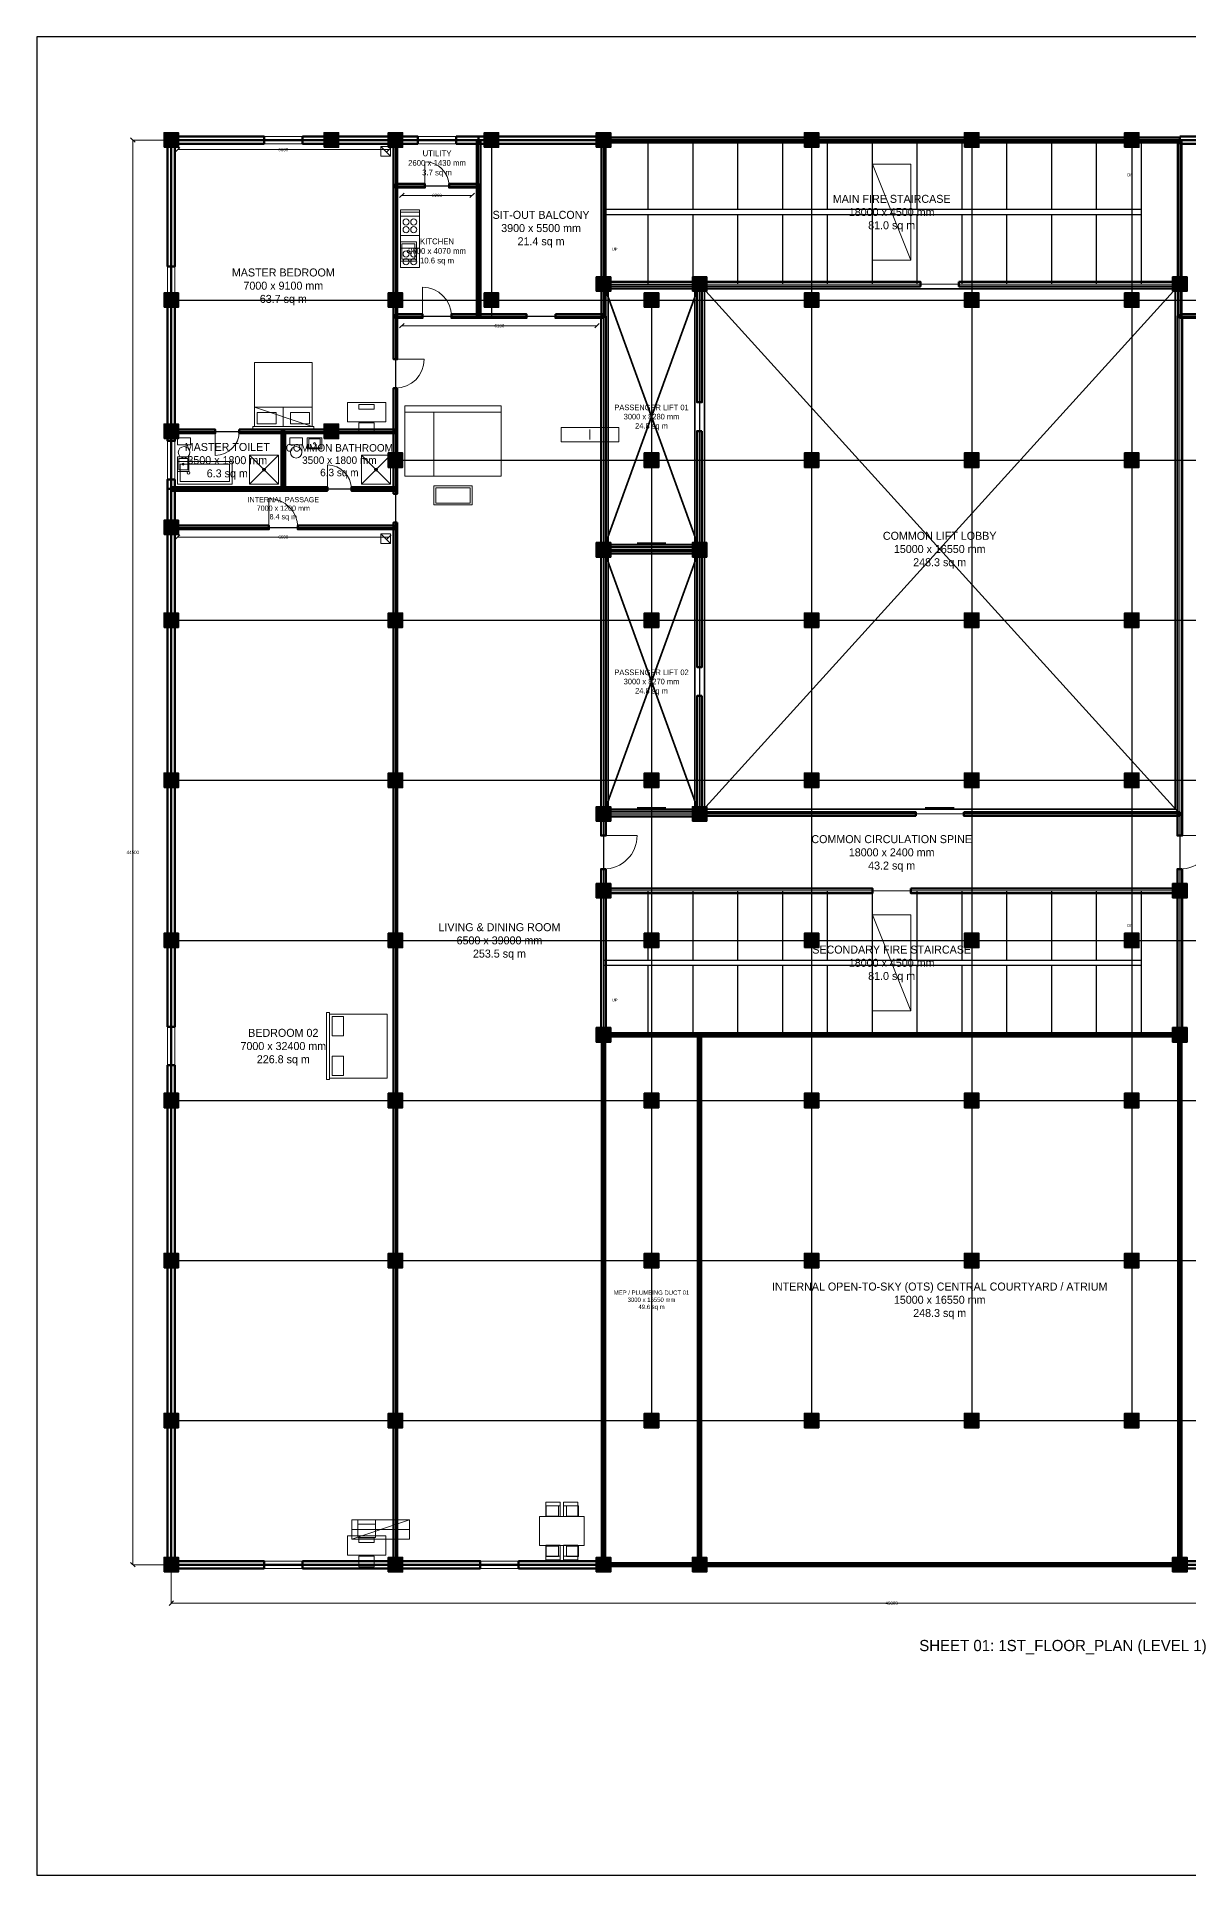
# Model space of a CAD drawing. Header units: millimetres. Extents: x -4200 to 54155, y -9700 to 47725.
# Drawn here: x -4200 to 31762, y -9700 to 47725 of the extents above; entities that cross this region are included whole.
import ezdxf
from ezdxf.enums import TextEntityAlignment as Align

# ---------------------------------------------------------------- set-up
doc = ezdxf.new("R2010")
doc.units = ezdxf.units.MM
for name, color, linetype, lineweight in [('A-ANNO', 7, 'Continuous', 25), ('A-ANNO-TEXT', 7, 'Continuous', 18), ('A-DIMS', 2, 'Continuous', 18), ('A-DOOR', 4, 'Continuous', 18), ('A-FURN', 8, 'Continuous', 13), ('A-GLAZ', 140, 'Continuous', 13), ('A-HATCH', 8, 'Continuous', 9), ('A-LIFT', 30, 'Continuous', 35), ('A-ROOM-NAME', 7, 'Continuous', 20), ('A-STAIR', 6, 'Continuous', 25), ('A-WALL', 3, 'Continuous', 50), ('A-WALL-EXT', 3, 'Continuous', 50), ('A-WIND', 5, 'Continuous', 18), ('S-BEAM', 6, 'Continuous', 25), ('S-COLS', 1, 'Continuous', 35)]:
    doc.layers.add(name, color=color, linetype=linetype, lineweight=lineweight)
doc.styles.add('ARGON_ANNOTATION', font='txt')
doc.dimstyles.get("Standard").update_dxf_attribs({"dimtxt": 0.18, "dimasz": 0.18, "dimexe": 1.25, "dimexo": 0.625, "dimtad": 1, "dimdsep": 46, "dimtxsty": 'Standard', "dimsah": 1, "dimcen": 0.09, "dimadec": 0, "dimazin": 0, "dimtfac": 1, "dimtofl": 0, "dimtmove": 0, "dimatfit": 3, "dimfxl": 1, "dimarcsym": 0})

# ---------------------------------------------------------------- blocks, each defined once
blk = doc.blocks.new('*D460')
at = {"layer": 'A-DIMS'}
for p, q in [((0, 0), (0, -1200)), ((45000, 0), (45000, -1200)), ((-70, -1270), (70, -1130)), ((44930, -1270), (45070, -1130)), ((0, -1200), (45000, -1200))]:
    blk.add_line(p, q, dxfattribs=at)
at = {"layer": 'A-DIMS', "style": 'ARGON_ANNOTATION'}
blk.add_text('45000', height=100, dxfattribs=at).set_placement((22500, -1200), align=Align.MIDDLE_CENTER)
blk = doc.blocks.new('*D470')
at = {"layer": 'A-DIMS'}
for p, q in [((-1130, 44430), (-1270, 44570)), ((-1200, 0), (-1200, 44500)), ((0, 44500), (-1200, 44500)), ((-1130, -70), (-1270, 70)), ((0, 0), (-1200, 0))]:
    blk.add_line(p, q, dxfattribs=at)
at = {"layer": 'A-DIMS', "style": 'ARGON_ANNOTATION'}
blk.add_text('44500', height=100, dxfattribs=at).set_placement((-1200, 22250), align=Align.MIDDLE_CENTER)
blk = doc.blocks.new('*D1036')
at = {"layer": 'A-DIMS'}
for p, q in [((7130, 42700), (7270, 42840)), ((7200, 42770), (9400, 42770)), ((7200, 42770), (7200, 42770)), ((9330, 42700), (9470, 42840)), ((9400, 42770), (9400, 42770))]:
    blk.add_line(p, q, dxfattribs=at)
at = {"layer": 'A-DIMS', "style": 'ARGON_ANNOTATION'}
blk.add_text('2200', height=100, dxfattribs=at).set_placement((8300, 42770), align=Align.MIDDLE_CENTER)
blk = doc.blocks.new('*D1046')
at = {"layer": 'A-DIMS'}
for p, q in [((7130, 38630), (7270, 38770)), ((7200, 38700), (13300, 38700)), ((7200, 38700), (7200, 38700)), ((13230, 38630), (13370, 38770)), ((13300, 38700), (13300, 38700))]:
    blk.add_line(p, q, dxfattribs=at)
at = {"layer": 'A-DIMS', "style": 'ARGON_ANNOTATION'}
blk.add_text('6100', height=100, dxfattribs=at).set_placement((10250, 38700), align=Align.MIDDLE_CENTER)
blk = doc.blocks.new('*D1056')
at = {"layer": 'A-DIMS'}
for p, q in [((130, 44130), (270, 44270)), ((6730, 44130), (6870, 44270)), ((200, 44200), (6800, 44200)), ((200, 44200), (200, 44200)), ((6800, 44200), (6800, 44200))]:
    blk.add_line(p, q, dxfattribs=at)
at = {"layer": 'A-DIMS', "style": 'ARGON_ANNOTATION'}
blk.add_text('6600', height=100, dxfattribs=at).set_placement((3500, 44200), align=Align.MIDDLE_CENTER)
blk = doc.blocks.new('*D1066')
at = {"layer": 'A-DIMS'}
for p, q in [((130, 32030), (270, 32170)), ((6730, 32030), (6870, 32170)), ((200, 32100), (6800, 32100)), ((200, 32100), (200, 32100)), ((6800, 32100), (6800, 32100))]:
    blk.add_line(p, q, dxfattribs=at)
at = {"layer": 'A-DIMS', "style": 'ARGON_ANNOTATION'}
blk.add_text('6600', height=100, dxfattribs=at).set_placement((3500, 32100), align=Align.MIDDLE_CENTER)

msp = doc.modelspace()

# ---------------------------------------------------------------- hatches: boundary and pattern name
at = {"layer": 'A-HATCH'}
for points in [[(-225, 44275), (225, 44275), (225, 44725), (-225, 44725)], [(4775, 44275), (5225, 44275), (5225, 44725), (4775, 44725)], [(6775, 44275), (7225, 44275), (7225, 44725), (6775, 44725)], [(9775, 44275), (10225, 44275), (10225, 44725), (9775, 44725)], [(13275, 44275), (13725, 44275), (13725, 44725), (13275, 44725)], [(19775, 44275), (20225, 44275), (20225, 44725), (19775, 44725)], [(24775, 44275), (25225, 44275), (25225, 44725), (24775, 44725)], [(29775, 44275), (30225, 44275), (30225, 44725), (29775, 44725)], [(13275, 39775), (13725, 39775), (13725, 40225), (13275, 40225)], [(16275, 39775), (16725, 39775), (16725, 40225), (16275, 40225)], [(31275, 39775), (31725, 39775), (31725, 40225), (31275, 40225)], [(-225, 39275), (225, 39275), (225, 39725), (-225, 39725)], [(6775, 39275), (7225, 39275), (7225, 39725), (6775, 39725)], [(9775, 39275), (10225, 39275), (10225, 39725), (9775, 39725)], [(14775, 39275), (15225, 39275), (15225, 39725), (14775, 39725)], [(19775, 39275), (20225, 39275), (20225, 39725), (19775, 39725)], [(24775, 39275), (25225, 39275), (25225, 39725), (24775, 39725)], [(29775, 39275), (30225, 39275), (30225, 39725), (29775, 39725)], [(-225, 35175), (225, 35175), (225, 35625), (-225, 35625)], [(4775, 35175), (5225, 35175), (5225, 35625), (4775, 35625)], [(6775, 34275), (7225, 34275), (7225, 34725), (6775, 34725)], [(14775, 34275), (15225, 34275), (15225, 34725), (14775, 34725)], [(19775, 34275), (20225, 34275), (20225, 34725), (19775, 34725)], [(24775, 34275), (25225, 34275), (25225, 34725), (24775, 34725)], [(29775, 34275), (30225, 34275), (30225, 34725), (29775, 34725)], [(-225, 32175), (225, 32175), (225, 32625), (-225, 32625)], [(13275, 31475), (13725, 31475), (13725, 31925), (13275, 31925)], [(16275, 31475), (16725, 31475), (16725, 31925), (16275, 31925)], [(-225, 29275), (225, 29275), (225, 29725), (-225, 29725)], [(6775, 29275), (7225, 29275), (7225, 29725), (6775, 29725)], [(14775, 29275), (15225, 29275), (15225, 29725), (14775, 29725)], [(19775, 29275), (20225, 29275), (20225, 29725), (19775, 29725)], [(24775, 29275), (25225, 29275), (25225, 29725), (24775, 29725)], [(29775, 29275), (30225, 29275), (30225, 29725), (29775, 29725)], [(-225, 24275), (225, 24275), (225, 24725), (-225, 24725)], [(6775, 24275), (7225, 24275), (7225, 24725), (6775, 24725)], [(14775, 24275), (15225, 24275), (15225, 24725), (14775, 24725)], [(19775, 24275), (20225, 24275), (20225, 24725), (19775, 24725)], [(24775, 24275), (25225, 24275), (25225, 24725), (24775, 24725)], [(29775, 24275), (30225, 24275), (30225, 24725), (29775, 24725)], [(13275, 23225), (13725, 23225), (13725, 23675), (13275, 23675)], [(16275, 23225), (16725, 23225), (16725, 23675), (16275, 23675)], [(13275, 20825), (13725, 20825), (13725, 21275), (13275, 21275)], [(31275, 20825), (31725, 20825), (31725, 21275), (31275, 21275)], [(-225, 19275), (225, 19275), (225, 19725), (-225, 19725)], [(6775, 19275), (7225, 19275), (7225, 19725), (6775, 19725)], [(14775, 19275), (15225, 19275), (15225, 19725), (14775, 19725)], [(19775, 19275), (20225, 19275), (20225, 19725), (19775, 19725)], [(24775, 19275), (25225, 19275), (25225, 19725), (24775, 19725)], [(29775, 19275), (30225, 19275), (30225, 19725), (29775, 19725)], [(13275, 16325), (13725, 16325), (13725, 16775), (13275, 16775)], [(31275, 16325), (31725, 16325), (31725, 16775), (31275, 16775)], [(-225, 14275), (225, 14275), (225, 14725), (-225, 14725)], [(6775, 14275), (7225, 14275), (7225, 14725), (6775, 14725)], [(14775, 14275), (15225, 14275), (15225, 14725), (14775, 14725)], [(19775, 14275), (20225, 14275), (20225, 14725), (19775, 14725)], [(24775, 14275), (25225, 14275), (25225, 14725), (24775, 14725)], [(29775, 14275), (30225, 14275), (30225, 14725), (29775, 14725)], [(-225, 9275), (225, 9275), (225, 9725), (-225, 9725)], [(6775, 9275), (7225, 9275), (7225, 9725), (6775, 9725)], [(14775, 9275), (15225, 9275), (15225, 9725), (14775, 9725)], [(19775, 9275), (20225, 9275), (20225, 9725), (19775, 9725)], [(24775, 9275), (25225, 9275), (25225, 9725), (24775, 9725)], [(29775, 9275), (30225, 9275), (30225, 9725), (29775, 9725)], [(-225, 4275), (225, 4275), (225, 4725), (-225, 4725)], [(6775, 4275), (7225, 4275), (7225, 4725), (6775, 4725)], [(14775, 4275), (15225, 4275), (15225, 4725), (14775, 4725)], [(19775, 4275), (20225, 4275), (20225, 4725), (19775, 4725)], [(24775, 4275), (25225, 4275), (25225, 4725), (24775, 4725)], [(29775, 4275), (30225, 4275), (30225, 4725), (29775, 4725)], [(-225, -225), (225, -225), (225, 225), (-225, 225)], [(6775, -225), (7225, -225), (7225, 225), (6775, 225)], [(13275, -225), (13725, -225), (13725, 225), (13275, 225)], [(16275, -225), (16725, -225), (16725, 225), (16275, 225)], [(31275, -225), (31725, -225), (31725, 225), (31275, 225)]]:
    msp.add_hatch(color=256, dxfattribs=at).paths.add_polyline_path(points, flags=0)

# ---------------------------------------------------------------- linework, layer by layer
at = {"layer": 'A-ANNO'}
msp.add_lwpolyline([(-4200, -9700), (48225, -9700), (48225, 47725), (-4200, 47725)], close=True, dxfattribs=at)
at = {"layer": 'A-DOOR'}
for p, q in [((7925, 43070), (7925, 43820)), ((7850, 39000), (7850, 39900)), ((7000, 37650), (7900, 37650)), ((1375, 35400), (1375, 34650)), ((4875, 33600), (4875, 34350)), ((3050, 32400), (3050, 33300)), ((13500, 22775), (14550, 22775)), ((31500, 22775), (32550, 22775))]:
    msp.add_line(p, q, dxfattribs=at)
for centre, radius, start, end in [((7925, 43070), 750, 0, 90), ((7850, 39000), 900, 0, 90), ((7000, 37650), 900, 270, 360), ((1375, 35400), 750, 270, 360), ((4875, 33600), 750, 0, 90), ((3050, 32400), 900, 0, 90), ((13500, 22775), 1050, 270, 360), ((31500, 22775), 1050, 270, 360)]:
    msp.add_arc(centre, radius, start, end, dxfattribs=at)
at = {"layer": 'A-FURN'}
for p, q in [((6545, 44300), (6845, 44000)), ((21900, 43750), (23100, 40750)), ((7155, 42250), (7755, 42250)), ((2600, 36155), (4400, 35555)), ((3500, 36155), (3500, 35555)), ((7300, 36000), (10300, 36000)), ((8200, 36000), (8200, 34000)), ((13075, 35457.5), (13075, 35142.5)), ((2445, 34655), (3345, 33755)), ((2445, 33755), (3345, 34655)), ((5945, 34655), (6845, 33755)), ((5945, 33755), (6845, 34655)), ((6545, 32200), (6845, 31900)), ((21900, 20300), (23100, 17300)), ((11700, 1837.5), (12150, 1837.5)), ((12250, 1837.5), (12700, 1837.5)), ((5645, 800), (7445, 1400)), ((5825, 1262.5), (6375, 1262.5)), ((5645, 1100), (7445, 1100)), ((12150, 267.5), (11700, 267.5)), ((12700, 267.5), (12250, 267.5))]:
    msp.add_line(p, q, dxfattribs=at)
for points in [[(6545, 44300), (6845, 44300), (6845, 44000), (6545, 44000)], [(21900, 43750), (23100, 43750), (23100, 40750), (21900, 40750)], [(7155, 42320), (7755, 42320), (7755, 40520), (7155, 40520)], [(7155, 42120), (7755, 42120), (7755, 41520), (7155, 41520)], [(7155, 41320), (7655, 41320), (7655, 40720), (7155, 40720)], [(7155, 41120), (7755, 41120), (7755, 40520), (7155, 40520)], [(7205, 41260), (7605, 41260), (7605, 40780), (7205, 40780)], [(4400, 35555), (2600, 35555), (2600, 37555), (4400, 37555)], [(5500, 36300), (6700, 36300), (6700, 35700), (5500, 35700)], [(5860, 36240), (6340, 36240), (6340, 36090), (5860, 36090)], [(7300, 36200), (10300, 36200), (10300, 34000), (7300, 34000)], [(2600, 36155), (4400, 36155), (4400, 35555), (2600, 35555)], [(3280, 35635), (2680, 35635), (2680, 35985), (3280, 35985)], [(4320, 35635), (3720, 35635), (3720, 35985), (4320, 35985)], [(5860, 35670), (6340, 35670), (6340, 35330), (5860, 35330)], [(200, 35200), (600, 35200), (600, 34980), (200, 34980)], [(4450, 35455), (2550, 35455), (2550, 35555), (4450, 35555)], [(3700, 35200), (4100, 35200), (4100, 34980), (3700, 34980)], [(4250, 35200), (4700, 35200), (4700, 34850), (4250, 34850)], [(4295, 35165), (4655, 35165), (4655, 34885), (4295, 34885)], [(13975, 35525), (13975, 35075), (12175, 35075), (12175, 35525)], [(200, 34600), (550, 34600), (550, 34150), (200, 34150)], [(200, 34455), (1900, 34455), (1900, 33755), (200, 33755)], [(235, 34555), (515, 34555), (515, 34195), (235, 34195)], [(2445, 34655), (3345, 34655), (3345, 33755), (2445, 33755)], [(5945, 34655), (6845, 34655), (6845, 33755), (5945, 33755)], [(280, 34375), (1820, 34375), (1820, 33835), (280, 33835)], [(8200, 33700), (9400, 33700), (9400, 33100), (8200, 33100)], [(8260, 33640), (9340, 33640), (9340, 33160), (8260, 33160)], [(6545, 32200), (6845, 32200), (6845, 31900), (6545, 31900)], [(21900, 20300), (23100, 20300), (23100, 17300), (21900, 17300)], [(4845, 15150), (4845, 17250), (4945, 17250), (4945, 15150)], [(4945, 15200), (4945, 17200), (6745, 17200), (6745, 15200)], [(5025, 16520), (5025, 17120), (5375, 17120), (5375, 16520)], [(5025, 15280), (5025, 15880), (5375, 15880), (5375, 15280)], [(11700, 1950), (12150, 1950), (12150, 1500), (11700, 1500)], [(11710, 1840), (12090, 1840), (12090, 1520), (11710, 1520)], [(12250, 1950), (12700, 1950), (12700, 1500), (12250, 1500)], [(12340, 1840), (12720, 1840), (12720, 1520), (12340, 1520)], [(5645, 800), (5645, 1400), (7445, 1400), (7445, 800)], [(5825, 1400), (6375, 1400), (6375, 850), (5825, 850)], [(11500, 1500), (12900, 1500), (12900, 600), (11500, 600)], [(5500, 900), (6700, 900), (6700, 300), (5500, 300)], [(5860, 840), (6340, 840), (6340, 690), (5860, 690)], [(12150, 155), (11700, 155), (11700, 605), (12150, 605)], [(11710, 580), (12090, 580), (12090, 260), (11710, 260)], [(12700, 155), (12250, 155), (12250, 605), (12700, 605)], [(12340, 580), (12720, 580), (12720, 260), (12340, 260)], [(5860, 270), (6340, 270), (6340, -70), (5860, -70)]]:
    msp.add_lwpolyline(points, close=True, dxfattribs=at)
for centre, radius in [((7335, 41940), 96), ((7575, 41940), 96), ((7335, 41700), 96), ((7575, 41700), 96), ((7335, 40940), 96), ((7335, 40700), 96), ((7405, 41020), 40), ((7575, 40940), 96), ((7575, 40700), 96), ((4475, 35025), 28), ((400, 34745), 180), ((3900, 34745), 180), ((375, 34375), 28), ((540, 34105), 45), ((2895, 34205), 50), ((6395, 34205), 50)]:
    msp.add_circle(centre, radius, dxfattribs=at)
at = {"layer": 'A-GLAZ'}
for p, q in [((2900, 44500), (4100, 44500)), ((7700, 44500), (8900, 44500)), ((0, 40550), (0, 39350)), ((0, 35100), (0, 33900)), ((0, 16800), (0, 15600)), ((2900, 0), (4100, 0)), ((9650, 0), (10850, 0))]:
    msp.add_line(p, q, dxfattribs=at)
at = {"layer": 'A-LIFT'}
for p, q in [((13500, 31720), (16500, 40000)), ((13500, 40000), (16500, 31720)), ((16500, 23450), (31500, 40000)), ((16500, 40000), (31500, 23450)), ((13500, 23450), (16500, 31720)), ((13500, 31720), (16500, 23450)), ((14550, 31910), (15450, 31910)), ((14550, 31870), (15450, 31870)), ((15000, 31850), (15000, 31930)), ((14550, 23640), (15450, 23640)), ((14550, 23600), (15450, 23600)), ((15000, 23580), (15000, 23660)), ((23550, 23640), (24450, 23640)), ((23550, 23600), (24450, 23600)), ((24000, 23580), (24000, 23660))]:
    msp.add_line(p, q, dxfattribs=at)
for points in [[(13650, 31870), (16350, 31870), (16350, 39850), (13650, 39850)], [(16650, 23600), (31350, 23600), (31350, 39850), (16650, 39850)], [(13650, 23600), (16350, 23600), (16350, 31570), (13650, 31570)]]:
    msp.add_lwpolyline(points, close=True, dxfattribs=at)
at = {"layer": 'A-ROOM-NAME'}
for points in [[(0, 44500), (7000, 44500), (7000, 35400), (0, 35400)], [(7000, 44500), (9600, 44500), (9600, 43070), (7000, 43070)], [(9600, 44500), (13500, 44500), (13500, 39000), (9600, 39000)], [(13500, 44500), (31500, 44500), (31500, 40000), (13500, 40000)], [(31500, 44500), (35400, 44500), (35400, 39000), (31500, 39000)], [(7000, 43070), (9600, 43070), (9600, 39000), (7000, 39000)], [(13500, 40000), (16500, 40000), (16500, 31720), (13500, 31720)], [(16500, 40000), (31500, 40000), (31500, 23450), (16500, 23450)], [(7000, 39000), (13500, 39000), (13500, 0), (7000, 0)], [(31500, 39000), (38000, 39000), (38000, 0), (31500, 0)], [(0, 35400), (3500, 35400), (3500, 33600), (0, 33600)], [(3500, 35400), (7000, 35400), (7000, 33600), (3500, 33600)], [(0, 33600), (7000, 33600), (7000, 32400), (0, 32400)], [(0, 32400), (7000, 32400), (7000, 0), (0, 0)], [(13500, 31720), (16500, 31720), (16500, 23450), (13500, 23450)], [(13500, 23450), (31500, 23450), (31500, 21050), (13500, 21050)], [(13500, 21050), (31500, 21050), (31500, 16550), (13500, 16550)], [(13500, 16550), (16500, 16550), (16500, 0), (13500, 0)], [(16500, 16550), (31500, 16550), (31500, 0), (16500, 0)]]:
    msp.add_lwpolyline(points, close=True, dxfattribs=at)
at = {"layer": 'A-STAIR'}
for p, q in [((14900, 42325), (14900, 44500)), ((16300, 42325), (16300, 44500)), ((17700, 42325), (17700, 44500)), ((19100, 42325), (19100, 44500)), ((20500, 42325), (20500, 44500)), ((21900, 42325), (21900, 44500)), ((23300, 42325), (23300, 44500)), ((24700, 42325), (24700, 44500)), ((26100, 42325), (26100, 44500)), ((27500, 42325), (27500, 44500)), ((28900, 42325), (28900, 44500)), ((30300, 40000), (30300, 44500)), ((14900, 40000), (14900, 42175)), ((16300, 40000), (16300, 42175)), ((17700, 40000), (17700, 42175)), ((19100, 40000), (19100, 42175)), ((20500, 40000), (20500, 42175)), ((21900, 40000), (21900, 42175)), ((23300, 40000), (23300, 42175)), ((24700, 40000), (24700, 42175)), ((26100, 40000), (26100, 42175)), ((27500, 40000), (27500, 42175)), ((28900, 40000), (28900, 42175)), ((14900, 18875), (14900, 21050)), ((16300, 18875), (16300, 21050)), ((17700, 18875), (17700, 21050)), ((19100, 18875), (19100, 21050)), ((20500, 18875), (20500, 21050)), ((21900, 18875), (21900, 21050)), ((23300, 18875), (23300, 21050)), ((24700, 18875), (24700, 21050)), ((26100, 18875), (26100, 21050)), ((27500, 18875), (27500, 21050)), ((28900, 18875), (28900, 21050)), ((30300, 16550), (30300, 21050)), ((14900, 16550), (14900, 18725)), ((16300, 16550), (16300, 18725)), ((17700, 16550), (17700, 18725)), ((19100, 16550), (19100, 18725)), ((20500, 16550), (20500, 18725)), ((21900, 16550), (21900, 18725)), ((23300, 16550), (23300, 18725)), ((24700, 16550), (24700, 18725)), ((26100, 16550), (26100, 18725)), ((27500, 16550), (27500, 18725)), ((28900, 16550), (28900, 18725))]:
    msp.add_line(p, q, dxfattribs=at)
for points in [[(13500, 42175), (30300, 42175), (30300, 42325), (13500, 42325)], [(13500, 18725), (30300, 18725), (30300, 18875), (13500, 18875)]]:
    msp.add_lwpolyline(points, close=True, dxfattribs=at)
at = {"layer": 'A-WALL'}
for points in [[(115, 44500), (115, 40550), (-115, 40550), (-115, 44500)], [(0, 44615), (2900, 44615), (2900, 44385), (0, 44385)], [(4100, 44615), (7000, 44615), (7000, 44385), (4100, 44385)], [(7057.5, 44500), (7057.5, 43070), (6942.5, 43070), (6942.5, 44500)], [(7000, 44615), (7700, 44615), (7700, 44385), (7000, 44385)], [(8900, 44615), (9600, 44615), (9600, 44385), (8900, 44385)], [(9657.5, 44500), (9657.5, 43070), (9542.5, 43070), (9542.5, 44500)], [(9600, 44615), (13500, 44615), (13500, 44385), (9600, 44385)], [(13557.5, 44500), (13557.5, 40000), (13442.5, 40000), (13442.5, 44500)], [(13500, 44575), (31500, 44575), (31500, 44425), (13500, 44425)], [(31557.5, 44500), (31557.5, 40000), (31442.5, 40000), (31442.5, 44500)], [(31500, 44615), (35400, 44615), (35400, 44385), (31500, 44385)], [(7057.5, 43070), (7057.5, 39000), (6942.5, 39000), (6942.5, 43070)], [(7000, 43127.5), (7925, 43127.5), (7925, 43012.5), (7000, 43012.5)], [(8675, 43127.5), (9600, 43127.5), (9600, 43012.5), (8675, 43012.5)], [(9657.5, 43070), (9657.5, 39000), (9542.5, 39000), (9542.5, 43070)], [(13557.5, 40000), (13557.5, 39000), (13442.5, 39000), (13442.5, 40000)], [(13500, 40075), (16500, 40075), (16500, 39925), (13500, 39925)], [(16575, 40000), (16575, 36310), (16425, 36310), (16425, 40000)], [(16500, 40075), (23400, 40075), (23400, 39925), (16500, 39925)], [(24600, 40075), (31500, 40075), (31500, 39925), (24600, 39925)], [(31557.5, 40000), (31557.5, 39000), (31442.5, 39000), (31442.5, 40000)], [(115, 39350), (115, 35400), (-115, 35400), (-115, 39350)], [(7000, 39057.5), (7850, 39057.5), (7850, 38942.5), (7000, 38942.5)], [(8750, 39057.5), (9600, 39057.5), (9600, 38942.5), (8750, 38942.5)], [(9600, 39057.5), (11100, 39057.5), (11100, 38942.5), (9600, 38942.5)], [(12000, 39057.5), (13500, 39057.5), (13500, 38942.5), (12000, 38942.5)], [(31500, 39057.5), (33000, 39057.5), (33000, 38942.5), (31500, 38942.5)], [(7057.5, 39000), (7057.5, 37650), (6942.5, 37650), (6942.5, 39000)], [(13575, 39000), (13575, 31720), (13425, 31720), (13425, 39000)], [(31575, 39000), (31575, 23450), (31425, 23450), (31425, 39000)], [(7057.5, 36750), (7057.5, 35400), (6942.5, 35400), (6942.5, 36750)], [(115, 35400), (115, 35100), (-115, 35100), (-115, 35400)], [(0, 35457.5), (1375, 35457.5), (1375, 35342.5), (0, 35342.5)], [(2125, 35457.5), (3500, 35457.5), (3500, 35342.5), (2125, 35342.5)], [(3557.5, 35400), (3557.5, 33600), (3442.5, 33600), (3442.5, 35400)], [(3500, 35457.5), (7000, 35457.5), (7000, 35342.5), (3500, 35342.5)], [(7057.5, 35400), (7057.5, 33600), (6942.5, 33600), (6942.5, 35400)], [(16575, 35410), (16575, 31720), (16425, 31720), (16425, 35410)], [(115, 33900), (115, 33600), (-115, 33600), (-115, 33900)], [(115, 33600), (115, 32400), (-115, 32400), (-115, 33600)], [(0, 33657.5), (3500, 33657.5), (3500, 33542.5), (0, 33542.5)], [(3500, 33657.5), (4875, 33657.5), (4875, 33542.5), (3500, 33542.5)], [(5625, 33657.5), (7000, 33657.5), (7000, 33542.5), (5625, 33542.5)], [(7057.5, 33600), (7057.5, 33450), (6942.5, 33450), (6942.5, 33600)], [(115, 32400), (115, 16800), (-115, 16800), (-115, 32400)], [(0, 32457.5), (3050, 32457.5), (3050, 32342.5), (0, 32342.5)], [(3950, 32457.5), (7000, 32457.5), (7000, 32342.5), (3950, 32342.5)], [(7057.5, 32550), (7057.5, 32400), (6942.5, 32400), (6942.5, 32550)], [(7057.5, 32400), (7057.5, 0), (6942.5, 0), (6942.5, 32400)], [(13575, 31720), (13575, 23450), (13425, 23450), (13425, 31720)], [(13500, 31795), (16500, 31795), (16500, 31645), (13500, 31645)], [(16575, 31720), (16575, 28035), (16425, 28035), (16425, 31720)], [(16575, 27135), (16575, 23450), (16425, 23450), (16425, 27135)], [(13575, 23450), (13575, 22775), (13425, 22775), (13425, 23450)], [(13500, 23525), (16500, 23525), (16500, 23375), (13500, 23375)], [(16500, 23507.5), (23250, 23507.5), (23250, 23392.5), (16500, 23392.5)], [(24750, 23507.5), (31500, 23507.5), (31500, 23392.5), (24750, 23392.5)], [(31575, 23450), (31575, 22775), (31425, 22775), (31425, 23450)], [(13575, 21725), (13575, 21050), (13425, 21050), (13425, 21725)], [(31575, 21725), (31575, 21050), (31425, 21050), (31425, 21725)], [(13575, 21050), (13575, 16550), (13425, 16550), (13425, 21050)], [(13500, 21125), (21900, 21125), (21900, 20975), (13500, 20975)], [(23100, 21125), (31500, 21125), (31500, 20975), (23100, 20975)], [(31575, 21050), (31575, 16550), (31425, 16550), (31425, 21050)], [(13550, 16550), (13550, 0), (13450, 0), (13450, 16550)], [(13500, 16600), (16500, 16600), (16500, 16500), (13500, 16500)], [(16550, 16550), (16550, 0), (16450, 0), (16450, 16550)], [(16500, 16600), (31500, 16600), (31500, 16500), (16500, 16500)], [(31550, 16550), (31550, 0), (31450, 0), (31450, 16550)], [(115, 15600), (115, 0), (-115, 0), (-115, 15600)], [(0, 115), (2900, 115), (2900, -115), (0, -115)], [(4100, 115), (7000, 115), (7000, -115), (4100, -115)], [(7000, 115), (9650, 115), (9650, -115), (7000, -115)], [(10850, 115), (13500, 115), (13500, -115), (10850, -115)], [(13500, 50), (16500, 50), (16500, -50), (13500, -50)], [(16500, 50), (31500, 50), (31500, -50), (16500, -50)], [(31500, 115), (34150, 115), (34150, -115), (31500, -115)]]:
    msp.add_lwpolyline(points, close=True, dxfattribs=at)
at = {"layer": 'A-WALL-EXT'}
msp.add_lwpolyline([(0, 44500), (45000, 44500), (45000, 0), (0, 0)], close=True, dxfattribs=at)
at = {"layer": 'A-WIND'}
for p, q in [((2900, 44615), (4100, 44615)), ((2900, 44615), (2900, 44385)), ((2900, 44385), (4100, 44385)), ((4100, 44615), (4100, 44385)), ((7700, 44615), (8900, 44615)), ((7700, 44615), (7700, 44385)), ((7700, 44385), (8900, 44385)), ((8900, 44615), (8900, 44385)), ((-115, 40550), (-115, 39350)), ((115, 40550), (-115, 40550)), ((115, 40550), (115, 39350)), ((115, 39350), (-115, 39350)), ((-115, 35100), (-115, 33900)), ((115, 35100), (-115, 35100)), ((115, 35100), (115, 33900)), ((115, 33900), (-115, 33900)), ((-115, 16800), (-115, 15600)), ((115, 16800), (-115, 16800)), ((115, 16800), (115, 15600)), ((115, 15600), (-115, 15600)), ((2900, 115), (4100, 115)), ((2900, 115), (2900, -115)), ((4100, 115), (4100, -115)), ((9650, 115), (10850, 115)), ((9650, 115), (9650, -115)), ((10850, 115), (10850, -115)), ((2900, -115), (4100, -115)), ((9650, -115), (10850, -115))]:
    msp.add_line(p, q, dxfattribs=at)
at = {"layer": 'S-BEAM'}
for p, q in [((0, 44500), (0, 39500)), ((0, 44500), (5000, 44500)), ((5000, 44500), (7000, 44500)), ((7000, 44500), (7000, 39500)), ((7000, 44500), (10000, 44500)), ((10000, 44500), (10000, 39500)), ((10000, 44500), (13500, 44500)), ((10000, 44500), (10000, 39000)), ((13500, 44500), (13500, 40000)), ((13500, 44500), (20000, 44500)), ((13500, 44500), (13500, 39000)), ((20000, 44500), (20000, 39500)), ((20000, 44500), (25000, 44500)), ((25000, 44500), (25000, 39500)), ((25000, 44500), (30000, 44500)), ((30000, 44500), (30000, 39500)), ((30000, 44500), (35000, 44500)), ((31500, 44500), (31500, 40000)), ((7000, 43070), (9600, 43070)), ((7000, 43070), (7000, 39000)), ((9600, 43070), (9600, 39000)), ((13500, 40000), (13500, 31700)), ((13500, 40000), (16500, 40000)), ((16500, 40000), (16500, 31700)), ((0, 39500), (0, 35400)), ((0, 39500), (7000, 39500)), ((7000, 39500), (7000, 34500)), ((7000, 39500), (10000, 39500)), ((10000, 39500), (15000, 39500)), ((15000, 39500), (15000, 34500)), ((15000, 39500), (20000, 39500)), ((20000, 39500), (20000, 34500)), ((20000, 39500), (25000, 39500)), ((25000, 39500), (25000, 34500)), ((25000, 39500), (30000, 39500)), ((30000, 39500), (30000, 34500)), ((30000, 39500), (35000, 39500)), ((7000, 39000), (9600, 39000)), ((7000, 39000), (7000, 35400)), ((9600, 39000), (13500, 39000)), ((13500, 39000), (13500, 31720)), ((31500, 39000), (35400, 39000)), ((0, 35400), (0, 32400)), ((0, 35400), (5000, 35400)), ((0, 35400), (3500, 35400)), ((3500, 35400), (7000, 35400)), ((3500, 35400), (3500, 33600)), ((7000, 35400), (7000, 33600)), ((7000, 34500), (7000, 29500)), ((7000, 34500), (15000, 34500)), ((15000, 34500), (15000, 29500)), ((15000, 34500), (20000, 34500)), ((20000, 34500), (20000, 29500)), ((20000, 34500), (25000, 34500)), ((25000, 34500), (25000, 29500)), ((25000, 34500), (30000, 34500)), ((30000, 34500), (30000, 29500)), ((30000, 34500), (38000, 34500)), ((0, 33600), (3500, 33600)), ((3500, 33600), (7000, 33600)), ((0, 32400), (0, 29500)), ((0, 32400), (7000, 32400)), ((13500, 31700), (13500, 23450)), ((13500, 31700), (16500, 31700)), ((16500, 31700), (16500, 23450)), ((0, 29500), (0, 24500)), ((0, 29500), (7000, 29500)), ((7000, 29500), (7000, 24500)), ((7000, 29500), (15000, 29500)), ((15000, 29500), (15000, 24500)), ((15000, 29500), (20000, 29500)), ((20000, 29500), (20000, 24500)), ((20000, 29500), (25000, 29500)), ((25000, 29500), (25000, 24500)), ((25000, 29500), (30000, 29500)), ((30000, 29500), (30000, 24500)), ((30000, 29500), (38000, 29500)), ((0, 24500), (0, 19500)), ((0, 24500), (7000, 24500)), ((7000, 24500), (7000, 19500)), ((7000, 24500), (15000, 24500)), ((15000, 24500), (15000, 19500)), ((15000, 24500), (20000, 24500)), ((20000, 24500), (20000, 19500)), ((20000, 24500), (25000, 24500)), ((25000, 24500), (25000, 19500)), ((25000, 24500), (30000, 24500)), ((30000, 24500), (30000, 19500)), ((30000, 24500), (38000, 24500)), ((13500, 23450), (13500, 21050)), ((13500, 23450), (16500, 23450)), ((31500, 23450), (31500, 21050)), ((13500, 21050), (13500, 16550)), ((31500, 21050), (31500, 16550)), ((0, 19500), (0, 14500)), ((0, 19500), (7000, 19500)), ((7000, 19500), (7000, 14500)), ((7000, 19500), (15000, 19500)), ((15000, 19500), (15000, 14500)), ((15000, 19500), (20000, 19500)), ((20000, 19500), (20000, 14500)), ((20000, 19500), (25000, 19500)), ((25000, 19500), (25000, 14500)), ((25000, 19500), (30000, 19500)), ((30000, 19500), (30000, 14500)), ((30000, 19500), (38000, 19500)), ((13500, 16550), (16500, 16550)), ((0, 14500), (0, 9500)), ((0, 14500), (7000, 14500)), ((7000, 14500), (7000, 9500)), ((7000, 14500), (15000, 14500)), ((15000, 14500), (15000, 9500)), ((15000, 14500), (20000, 14500)), ((20000, 14500), (20000, 9500)), ((20000, 14500), (25000, 14500)), ((25000, 14500), (25000, 9500)), ((25000, 14500), (30000, 14500)), ((30000, 14500), (30000, 9500)), ((30000, 14500), (38000, 14500)), ((0, 9500), (0, 4500)), ((0, 9500), (7000, 9500)), ((7000, 9500), (7000, 4500)), ((7000, 9500), (15000, 9500)), ((15000, 9500), (15000, 4500)), ((15000, 9500), (20000, 9500)), ((20000, 9500), (20000, 4500)), ((20000, 9500), (25000, 9500)), ((25000, 9500), (25000, 4500)), ((25000, 9500), (30000, 9500)), ((30000, 9500), (30000, 4500)), ((30000, 9500), (38000, 9500)), ((0, 4500), (0, 0)), ((0, 4500), (7000, 4500)), ((7000, 4500), (7000, 0)), ((7000, 4500), (15000, 4500)), ((15000, 4500), (20000, 4500)), ((20000, 4500), (25000, 4500)), ((25000, 4500), (30000, 4500)), ((30000, 4500), (38000, 4500)), ((0, 0), (7000, 0)), ((7000, 0), (13500, 0)), ((13500, 0), (16500, 0)), ((31500, 0), (38000, 0))]:
    msp.add_line(p, q, dxfattribs=at)
at = {"layer": 'S-COLS'}
for points in [[(-225, 44275), (225, 44275), (225, 44725), (-225, 44725)], [(4775, 44275), (5225, 44275), (5225, 44725), (4775, 44725)], [(6775, 44275), (7225, 44275), (7225, 44725), (6775, 44725)], [(9775, 44275), (10225, 44275), (10225, 44725), (9775, 44725)], [(13275, 44275), (13725, 44275), (13725, 44725), (13275, 44725)], [(19775, 44275), (20225, 44275), (20225, 44725), (19775, 44725)], [(24775, 44275), (25225, 44275), (25225, 44725), (24775, 44725)], [(29775, 44275), (30225, 44275), (30225, 44725), (29775, 44725)], [(13275, 39775), (13725, 39775), (13725, 40225), (13275, 40225)], [(16275, 39775), (16725, 39775), (16725, 40225), (16275, 40225)], [(31275, 39775), (31725, 39775), (31725, 40225), (31275, 40225)], [(-225, 39275), (225, 39275), (225, 39725), (-225, 39725)], [(6775, 39275), (7225, 39275), (7225, 39725), (6775, 39725)], [(9775, 39275), (10225, 39275), (10225, 39725), (9775, 39725)], [(14775, 39275), (15225, 39275), (15225, 39725), (14775, 39725)], [(19775, 39275), (20225, 39275), (20225, 39725), (19775, 39725)], [(24775, 39275), (25225, 39275), (25225, 39725), (24775, 39725)], [(29775, 39275), (30225, 39275), (30225, 39725), (29775, 39725)], [(-225, 35175), (225, 35175), (225, 35625), (-225, 35625)], [(4775, 35175), (5225, 35175), (5225, 35625), (4775, 35625)], [(6775, 34275), (7225, 34275), (7225, 34725), (6775, 34725)], [(14775, 34275), (15225, 34275), (15225, 34725), (14775, 34725)], [(19775, 34275), (20225, 34275), (20225, 34725), (19775, 34725)], [(24775, 34275), (25225, 34275), (25225, 34725), (24775, 34725)], [(29775, 34275), (30225, 34275), (30225, 34725), (29775, 34725)], [(-225, 32175), (225, 32175), (225, 32625), (-225, 32625)], [(13275, 31475), (13725, 31475), (13725, 31925), (13275, 31925)], [(16275, 31475), (16725, 31475), (16725, 31925), (16275, 31925)], [(-225, 29275), (225, 29275), (225, 29725), (-225, 29725)], [(6775, 29275), (7225, 29275), (7225, 29725), (6775, 29725)], [(14775, 29275), (15225, 29275), (15225, 29725), (14775, 29725)], [(19775, 29275), (20225, 29275), (20225, 29725), (19775, 29725)], [(24775, 29275), (25225, 29275), (25225, 29725), (24775, 29725)], [(29775, 29275), (30225, 29275), (30225, 29725), (29775, 29725)], [(-225, 24275), (225, 24275), (225, 24725), (-225, 24725)], [(6775, 24275), (7225, 24275), (7225, 24725), (6775, 24725)], [(14775, 24275), (15225, 24275), (15225, 24725), (14775, 24725)], [(19775, 24275), (20225, 24275), (20225, 24725), (19775, 24725)], [(24775, 24275), (25225, 24275), (25225, 24725), (24775, 24725)], [(29775, 24275), (30225, 24275), (30225, 24725), (29775, 24725)], [(13275, 23225), (13725, 23225), (13725, 23675), (13275, 23675)], [(16275, 23225), (16725, 23225), (16725, 23675), (16275, 23675)], [(13275, 20825), (13725, 20825), (13725, 21275), (13275, 21275)], [(31275, 20825), (31725, 20825), (31725, 21275), (31275, 21275)], [(-225, 19275), (225, 19275), (225, 19725), (-225, 19725)], [(6775, 19275), (7225, 19275), (7225, 19725), (6775, 19725)], [(14775, 19275), (15225, 19275), (15225, 19725), (14775, 19725)], [(19775, 19275), (20225, 19275), (20225, 19725), (19775, 19725)], [(24775, 19275), (25225, 19275), (25225, 19725), (24775, 19725)], [(29775, 19275), (30225, 19275), (30225, 19725), (29775, 19725)], [(13275, 16325), (13725, 16325), (13725, 16775), (13275, 16775)], [(31275, 16325), (31725, 16325), (31725, 16775), (31275, 16775)], [(-225, 14275), (225, 14275), (225, 14725), (-225, 14725)], [(6775, 14275), (7225, 14275), (7225, 14725), (6775, 14725)], [(14775, 14275), (15225, 14275), (15225, 14725), (14775, 14725)], [(19775, 14275), (20225, 14275), (20225, 14725), (19775, 14725)], [(24775, 14275), (25225, 14275), (25225, 14725), (24775, 14725)], [(29775, 14275), (30225, 14275), (30225, 14725), (29775, 14725)], [(-225, 9275), (225, 9275), (225, 9725), (-225, 9725)], [(6775, 9275), (7225, 9275), (7225, 9725), (6775, 9725)], [(14775, 9275), (15225, 9275), (15225, 9725), (14775, 9725)], [(19775, 9275), (20225, 9275), (20225, 9725), (19775, 9725)], [(24775, 9275), (25225, 9275), (25225, 9725), (24775, 9725)], [(29775, 9275), (30225, 9275), (30225, 9725), (29775, 9725)], [(-225, 4275), (225, 4275), (225, 4725), (-225, 4725)], [(6775, 4275), (7225, 4275), (7225, 4725), (6775, 4725)], [(14775, 4275), (15225, 4275), (15225, 4725), (14775, 4725)], [(19775, 4275), (20225, 4275), (20225, 4725), (19775, 4725)], [(24775, 4275), (25225, 4275), (25225, 4725), (24775, 4725)], [(29775, 4275), (30225, 4275), (30225, 4725), (29775, 4725)], [(-225, -225), (225, -225), (225, 225), (-225, 225)], [(6775, -225), (7225, -225), (7225, 225), (6775, 225)], [(13275, -225), (13725, -225), (13725, 225), (13275, 225)], [(16275, -225), (16725, -225), (16725, 225), (16275, 225)], [(31275, -225), (31725, -225), (31725, 225), (31275, 225)]]:
    msp.add_lwpolyline(points, close=True, dxfattribs=at)

# ---------------------------------------------------------------- texts
at = {"layer": 'A-ANNO-TEXT', "style": 'ARGON_ANNOTATION'}
for s, height, p in [('2600 x 1430 mm', 181.37755, (8300, 43785)), ('UTILITY', 181.3776, (8300, 44084.273)), ('3.7 sq m', 181.3776, (8300, 43485.727)), ('MAIN FIRE STAIRCASE', 250, (22500, 42662.5)), ('SIT-OUT BALCONY', 250, (11550, 42162.5)), ('18000 x 4500 mm', 250, (22500, 42250)), ('81.0 sq m', 250, (22500, 41837.5)), ('KITCHEN', 181.3776, (8300, 41334.273)), ('3900 x 5500 mm', 250, (11550, 41750)), ('21.4 sq m', 250, (11550, 41337.5)), ('2600 x 4070 mm', 181.37755, (8300, 41035)), ('10.6 sq m', 181.3776, (8300, 40735.727)), ('MASTER BEDROOM', 250, (3500, 40362.5)), ('7000 x 9100 mm', 250, (3500, 39950)), ('63.7 sq m', 250, (3500, 39537.5)), ('PASSENGER LIFT 01', 174.57983, (15000, 36148.057)), ('3000 x 8280 mm', 174.57983, (15000, 35860)), ('24.8 sq m', 174.5798, (15000, 35571.943)), ('MASTER TOILET', 250, (1750, 34912.5)), ('3500 x 1800 mm', 250, (1750, 34500)), ('COMMON BATHROOM', 233.57143, (5250, 34885.393)), ('3500 x 1800 mm', 233.57143, (5250, 34500)), ('6.3 sq m', 250, (1750, 34087.5)), ('6.3 sq m', 233.5714, (5250, 34114.607)), ('INTERNAL PASSAGE', 161.66667, (3500, 33266.75)), ('7000 x 1200 mm', 161.66667, (3500, 33000)), ('8.4 sq m', 161.6667, (3500, 32733.25)), ('COMMON LIFT LOBBY', 250, (24000, 32137.5)), ('15000 x 16550 mm', 250, (24000, 31725)), ('248.3 sq m', 250, (24000, 31312.5)), ('PASSENGER LIFT 02', 174.57983, (15000, 27873.057)), ('3000 x 8270 mm', 174.57983, (15000, 27585)), ('24.8 sq m', 174.5798, (15000, 27296.943)), ('COMMON CIRCULATION SPINE', 250, (22500, 22662.5)), ('18000 x 2400 mm', 250, (22500, 22250)), ('43.2 sq m', 250, (22500, 21837.5)), ('LIVING & DINING ROOM', 250, (10250, 19912.5)), ('6500 x 39000 mm', 250, (10250, 19500)), ('253.5 sq m', 250, (10250, 19087.5)), ('SECONDARY FIRE STAIRCASE', 250, (22500, 19212.5)), ('18000 x 4500 mm', 250, (22500, 18800)), ('81.0 sq m', 250, (22500, 18387.5)), ('BEDROOM 02', 250, (3500, 16612.5)), ('7000 x 32400 mm', 250, (3500, 16200)), ('226.8 sq m', 250, (3500, 15787.5)), ('INTERNAL OPEN-TO-SKY (OTS) CENTRAL COURTYARD / ATRIUM', 250, (24000, 8687.5)), ('MEP / PLUMBING DUCT 01', 134.9026, (15000, 8497.589)), ('3000 x 16550 mm', 134.9026, (15000, 8275)), ('49.6 sq m', 134.9026, (15000, 8052.411)), ('15000 x 16550 mm', 250, (24000, 8275)), ('248.3 sq m', 250, (24000, 7862.5))]:
    msp.add_text(s, height=height, dxfattribs=at).set_placement(p, align=Align.MIDDLE_CENTER)
msp.add_text('SHEET 01: 1ST_FLOOR_PLAN (LEVEL 1)', height=350, dxfattribs=at).set_placement((23362.5, -2700))
at = {"layer": 'A-STAIR', "style": 'ARGON_ANNOTATION'}
for s, p in [('DN', (29950, 43412.5)), ('UP', (13850, 41087.5)), ('DN', (29950, 19962.5)), ('UP', (13850, 17637.5))]:
    msp.add_text(s, height=90, dxfattribs=at).set_placement(p, align=Align.MIDDLE_CENTER)

# ---------------------------------------------------------------- dimensions: what is measured, and where the dimension line sits
at = {"layer": 'A-DIMS'}
for base, p1, p2, angle, text, picture, middle in [((-1200, 22250), (0, 0), (0, 44500), 90, '44500', '*D470', (-1200, 22250)), ((3500, 44200), (200, 44200), (6800, 44200), 0, '6600', '*D1056', (3500, 44200)), ((8300, 42770), (7200, 42770), (9400, 42770), 0, '2200', '*D1036', (8300, 42770)), ((10250, 38700), (7200, 38700), (13300, 38700), 0, '6100', '*D1046', (10250, 38700)), ((3500, 32100), (200, 32100), (6800, 32100), 0, '6600', '*D1066', (3500, 32100)), ((22500, -1200), (0, 0), (45000, 0), 0, '45000', '*D460', (22500, -1200))]:
    dim = msp.add_linear_dim(base=base, p1=p1, p2=p2, angle=angle, text=text, dimstyle='Standard', override={"dimpost": '<>'}, dxfattribs=at)
    dim.commit()
    dim.dimension.update_dxf_attribs({"geometry": picture, "text_midpoint": middle, "dimtype": 161})

doc.saveas('drawing.dxf')
